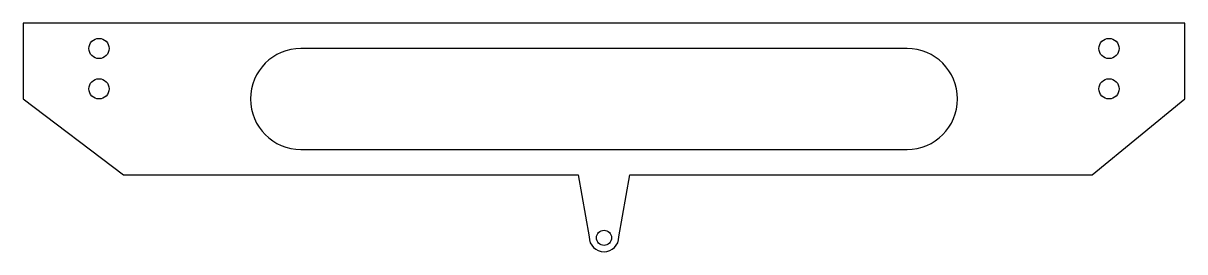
# Model space of a CAD drawing. Header units: millimetres. Extents: x -50 to 180, y 62 to 108.
import ezdxf

# ---------------------------------------------------------------- set-up
doc = ezdxf.new("R2010")
doc.units = ezdxf.units.MM

msp = doc.modelspace()

# ---------------------------------------------------------------- linework, layer by layer
at = {"color": 7, "linetype": 'Continuous', "lineweight": 25}
for p, q in [((180, 107.5), (-50, 107.5)), ((-50, 107.5), (-50, 92.5)), ((180, 92.5), (180, 107.5)), ((125, 102.5), (5, 102.5)), ((-50, 92.5), (-30.12, 77.5)), ((161.65, 77.5), (180, 92.5)), ((5, 82.5), (125, 82.5)), ((-30.12, 77.5), (59.88, 77.5)), ((59.88, 77.5), (62.06, 65.17)), ((67.94, 65.17), (70.12, 77.5)), ((70.12, 77.5), (161.65, 77.5))]:
    msp.add_line(p, q, dxfattribs=at)
for centre, radius in [((-35, 102.5), 2), ((-35, 102.5), 2), ((165, 102.5), 2), ((165, 102.5), 2), ((-35, 94.5), 2), ((-35, 94.5), 2), ((165, 94.5), 2), ((165, 94.5), 2), ((65, 65), 1.5), ((65, 65), 1.5)]:
    msp.add_circle(centre, radius, dxfattribs=at)
for centre, radius, start, end in [((5, 92.5), 10, 90, 270), ((125, 92.5), 10, 270, 90), ((65, 65.17), 2.94, 180, 0)]:
    msp.add_arc(centre, radius, start, end, dxfattribs=at)

doc.saveas('drawing.dxf')
